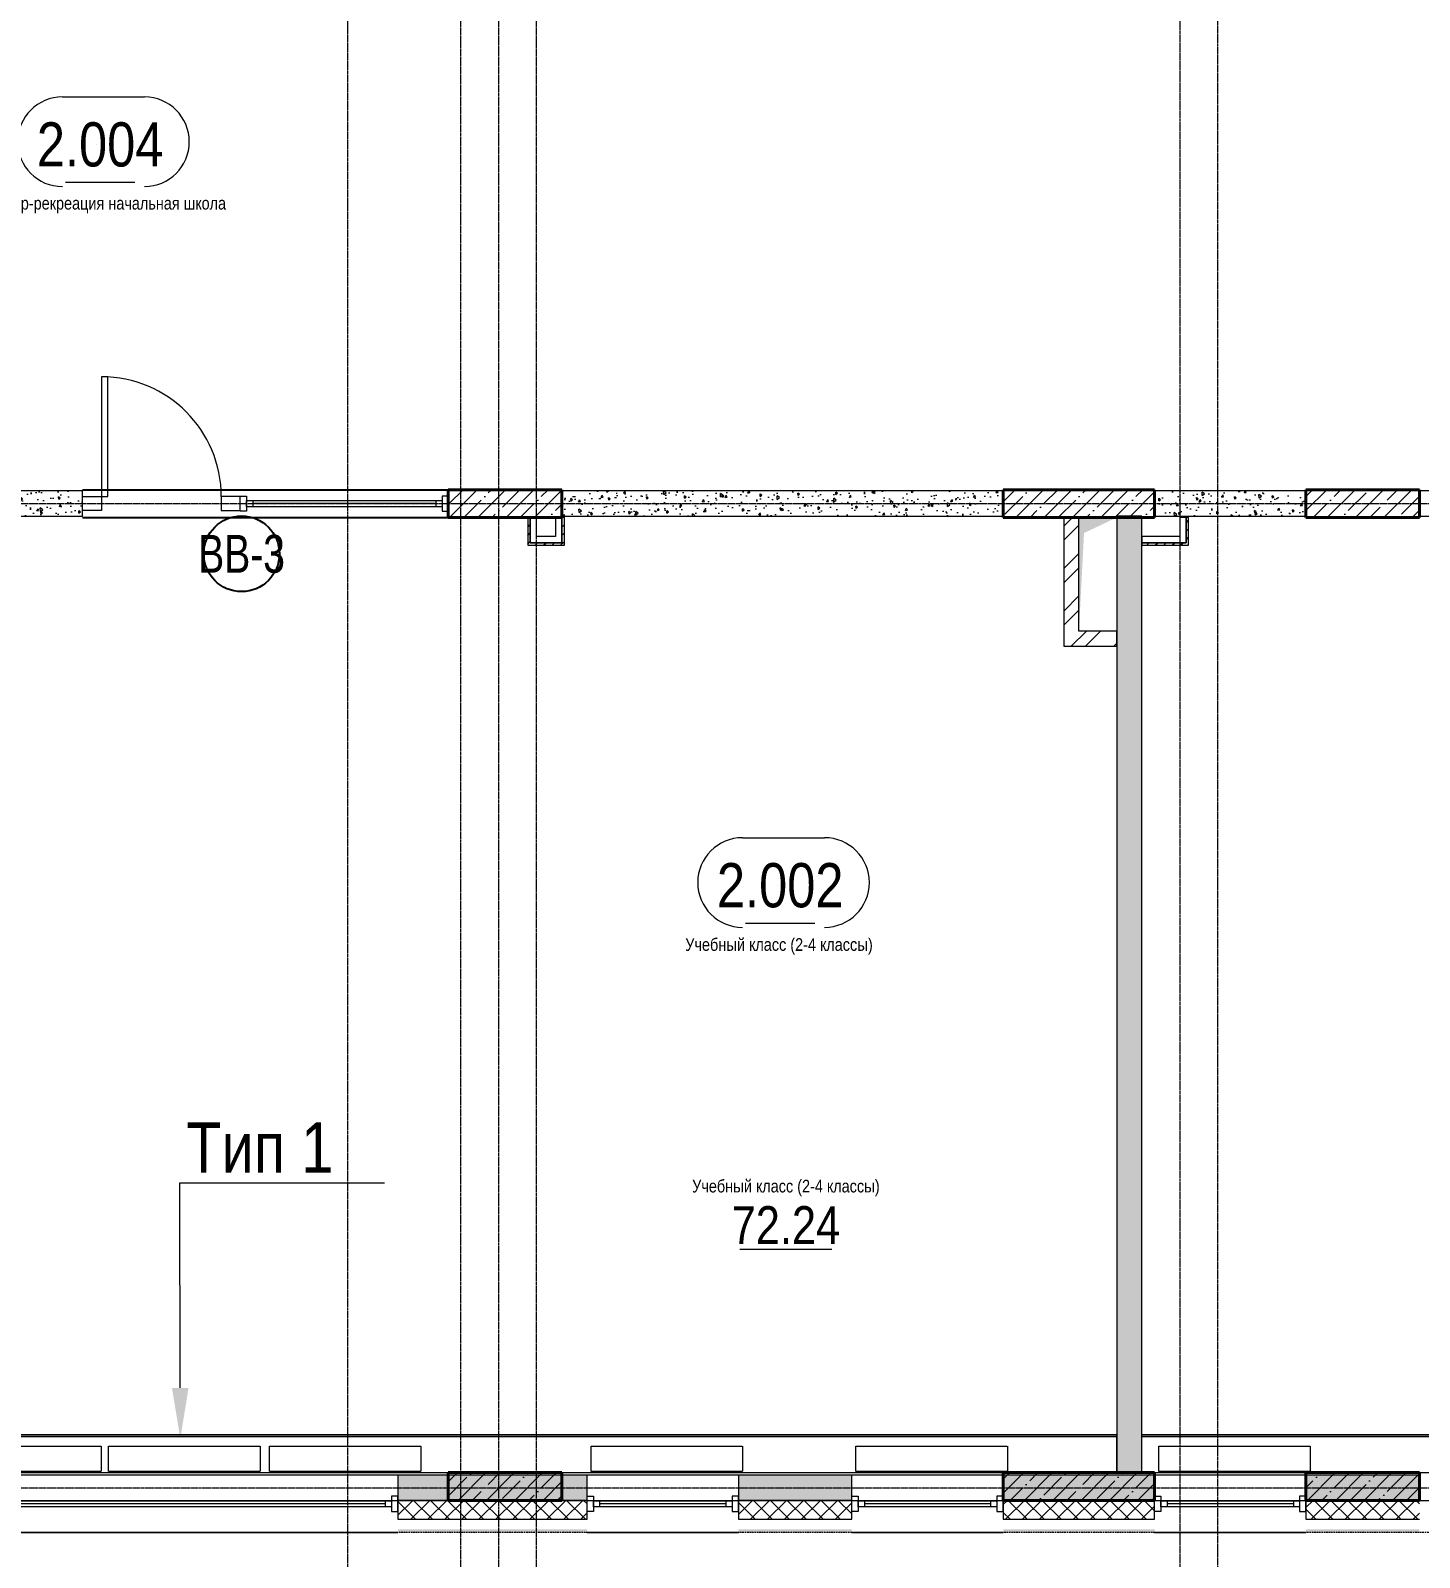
# Model space of a CAD drawing. Header units: millimetres. Extents: x -65509 to 912790, y 446 to 713294.
# Drawn here: x 151083 to 162095, y 140223 to 152324 of the extents above; entities that cross this region are included whole.
import ezdxf
from ezdxf import colors
from ezdxf.entities.mleader import LeaderData, LeaderLine
from ezdxf.enums import TextEntityAlignment as Align
from ezdxf.math import Vec2, Vec3

# ---------------------------------------------------------------- set-up
doc = ezdxf.new("R2010")
doc.units = ezdxf.units.MM
for name, pattern in [('CENTER2', [28.575, 19.05, -3.175, 3.175, -3.175]), ('DASHED', [19.05, 12.7, -6.35]), ('HIDDEN2', [4.7625, 3.175, -1.5875])]:
    doc.linetypes.add(name, pattern=pattern)
doc.layers.get('Defpoints').update_dxf_attribs({"color": 250})
for name, color, linetype, lineweight in [('A-AREA', 250, 'Continuous', 15), ('A-Wall_Материал_Газоблок_Контур', 250, 'Continuous', 0), ('АР_Area', 250, 'Continuous', 5), ('АР_Витраж', 250, 'Continuous', 13), ('АР_Витраж марка', 250, 'Continuous', 9), ('АР_Двери_витраж', 250, 'Continuous', 9), ('АР_Колонны', 250, 'Continuous', 30), ('АР_Окна', 250, 'Continuous', 5), ('АР_площадь пом', 250, 'Continuous', 5), ('АР_Стены ГКЛ', 250, 'Continuous', 15), ('АР_Стены ЖБ', 250, 'Continuous', 35), ('АР_Стены кирпич', 250, 'Continuous', 20), ('АР_Стены ПЕНОблок', 250, 'Continuous', 20), ('АР_Утеплитель', 250, 'Continuous', 0), ('АР_Штриховка', 250, 'Continuous', 0), ('КМ_Фахверки', 250, 'Continuous', 25), ('ОВ_Шахты', 250, 'Continuous', 5), ('Размеры зашивки ГКЛ', 250, 'Continuous', 0), ('РД_Оси_100', 250, 'Continuous', 0), ('РД_проем_инж перемыч_фахверк', 250, 'Continuous', 18)]:
    doc.layers.add(name, color=color, linetype=linetype, lineweight=lineweight)
doc.layers.add('АР_Делит', color=250, linetype='Continuous', lineweight=0, plot=False)
doc.layers.add('РД_Проем', color=250, linetype='Continuous', lineweight=0, plot=False)
doc.layers.add('АР_Отопительные приборы', color=1, linetype='HIDDEN2', lineweight=0, true_color=0xff0000)
doc.layers.add('Зашивка радиаторов тип 1 (фанера и МДФ)', color=7, linetype='Continuous', lineweight=0, true_color=0x000085)
doc.layers.add('РД_Витраж_вн', color=250, linetype='Continuous')
doc.styles.add('Arial_09', font='ARIALN.TTF', dxfattribs={"width": 0.9})
doc.styles.add('style1', font='ARIALN.TTF')
pattern_1 = [(45, (142195.16, 127275.07), (-112.2532, 112.2532), []), (45, (142307.41, 127275.07), (-112.2532, 112.2532), [198.4375, -39.6875, 0, -39.6875])]
pattern_2 = [(45, (142195.157, 127275.073), (-33.67596, 33.67596), [])]

# ---------------------------------------------------------------- blocks, each defined once
blk = doc.blocks.new('СОШ_2200_АР_ОСИ_М100_28.05.24')
at = {"layer": 'АР_Делит', "color": 5, "linetype": 'DASHED'}
blk.add_lwpolyline([(114955, 135155), (114955, -355), (93595.036, -355), (93595.036, 13855), (94145, 13855), (94145, 68320), (66055, 68320), (66055, 13857.73), (83455, 13857.73), (83455, -355), (45245, -355), (45245, 13145), (44695, 13145), (44695, 26755), (45245, 26755), (45245, 68320), (20455, 68320), (20455, 26755), (27955, 26755), (27955, 13145), (-355, 13145), (-355, 100855), (37145, 100855), (37145, 129155)], dxfattribs=at)
at = {"layer": 'РД_Оси_100', "linetype": 'CENTER2'}
for p, q in [((-5954.958, 21300), (29555, 21300)), ((-5954.958, 13500), (29555, 13500))]:
    blk.add_line(p, q, dxfattribs=at)
for points in [[(11400, 139938.679), (11400, -6155)], [(12000.12, -6155), (12300, -5755), (12300, 139538.679), (12000, 139938.679)], [(12600, -6155), (12600, 139938.679)], [(13200, -6155), (12900, -5755), (12900, 139538.679), (13220.167, 139939.357)], [(17850, 139938.679), (18000, 139538.679), (18000, -6194.092)], [(18300, -6196.31), (18300, 139538.679), (18450, 139938.679)]]:
    blk.add_lwpolyline(points, dxfattribs=at)
blk = doc.blocks.new('otv')
at = {"linetype": 'Continuous'}
blk.add_lwpolyline([(0, -1), (0, 0), (1, 0), (1, -1)], close=True, dxfattribs=at)
blk.add_solid([(0, -1), (0, 0), (0.135, -0.137), (1, 0)], dxfattribs=at)
blk = doc.blocks.new('MOK-МаркаПом_овал_ареал')
for p, q in [((-2.99, 3.76), (3.52, 3.76)), ((-2.75, -3), (2.75, -3))]:
    blk.add_line(p, q)
for centre, radius, start, end in [((-2.99, 0.21), 3.55, 90, 270), ((3.52, 0.21), 3.55, 270, 90), ((-7.41, 0), 7.16, 0, 0.001)]:
    blk.add_arc(centre, radius, start, end)
at = {"color": 0, "style": 'style1'}
blk.add_attdef('АР-ПОМЕЩЕНИЕ:НОМЕР', text='', height=3, dxfattribs=at).set_placement((0.26, 0), align=Align.MIDDLE)
blk = doc.blocks.new('MOK-МаркаПомещения1')
at = {"layer": 'A-AREA', "color": 0}
blk.add_line((-3.65, -1.94), (3.65, -1.94), dxfattribs=at)
at = {"layer": 'A-AREA', "color": 0, "style": 'style1'}
blk.add_attdef('АР-ПОМЕЩЕНИЕ:ПЛОЩАДЬ', text='', height=3, dxfattribs=at).set_placement((0, 0), align=Align.MIDDLE)
at = {"layer": 'Defpoints', "style": 'style1', "flags": 8}
blk.add_attdef('АР-ПОМЕЩЕНИЕ:НАИМЕНОВАНИЕ', text='', height=1, dxfattribs=at).set_placement((0, 2.96), align=Align.MIDDLE)
blk = doc.blocks.new('МаркаВитража1')
at = {"layer": 'Defpoints'}
blk.add_circle((0, 0), 3, dxfattribs=at)
at = {"color": 0, "linetype": 'ByBlock', "lineweight": -2, "style": 'Arial_09', "width": 0.9}
blk.add_attdef('АР-ОКНО:НАИМЕНОВАНИЕ', text='', height=3, dxfattribs=at).set_placement((0, 0), align=Align.MIDDLE)

msp = doc.modelspace()

# ---------------------------------------------------------------- hatches: boundary and pattern name
at = {"layer": 'АР_Стены ГКЛ', "linetype": 'Continuous', "lineweight": 0}
h = msp.add_hatch(dxfattribs=at)
h.set_pattern_fill('ANSI31', color=256, scale=15, style=0)
h.set_pattern_definition([(45, (142195.157, 127275.073), (-33.67596, 33.67596), [])])
h.paths.add_polyline_path([(155025.157, 148245.073), (155045.157, 148265.073), (155045.157, 148465.073), (155025.157, 148465.073)], flags=0)
h = msp.add_hatch(dxfattribs=at)
h.set_pattern_fill('ANSI31', color=256, scale=15, angle=-360, style=0)
h.set_pattern_definition(pattern_2)
h.paths.add_polyline_path([(155315.157, 148465.073), (155295.157, 148465.073), (155295.157, 148265.073), (155315.157, 148245.073)], flags=0)
h = msp.add_hatch(dxfattribs=at)
h.set_pattern_fill('ANSI31', color=256, scale=15, angle=-360, style=0)
h.set_pattern_definition(pattern_2)
h.paths.add_polyline_path([(160265.157, 148465.073), (160245.157, 148465.073), (160245.157, 148265.073), (160265.157, 148245.073)], flags=0)
h = msp.add_hatch(dxfattribs=at)
h.set_pattern_fill('ANSI31', color=256, scale=15, style=0)
h.set_pattern_definition([(45, (142195.157, 127275.073), (-33.67596, 33.67596), [])])
h.paths.add_polyline_path([(155315.157, 148245.073), (155295.157, 148265.073), (155045.157, 148265.073), (155025.157, 148245.073)], flags=0)
h = msp.add_hatch(dxfattribs=at)
h.set_pattern_fill('ANSI31', color=256, scale=15, style=0)
h.set_pattern_definition(pattern_2)
h.paths.add_polyline_path([(160265.157, 148245.073), (160245.157, 148265.073), (159895.157, 148265.073), (159895.157, 148245.073)], flags=0)
at = {"layer": 'АР_Штриховка', "linetype": 'Continuous', "lineweight": 0}
h = msp.add_hatch(dxfattribs=at)
h.set_pattern_fill('AR-CONC', color=256, angle=-315, style=0)
h.set_pattern_definition([(95, (142195.16, 127275.07), (140.09465, 117.5534), [19.05, -209.55]), (40, (142195.16, 127275.07), (-160.0185, 110.1767), [15.24, -167.6406]), (145.45144, (142206.83, 127284.87), (-19.9238, 227.7301), [16.19, -178.0902]), (91.1842, (142159.24, 127311), (221.4102, 161.9534), [28.575, -314.325]), (141.6356, (142177.7, 127324.5), (-7.0866, 342.8268), [24.285, -267.1356]), (36.1842, (142159.24, 127311), (-7.0866, 342.8268), [22.86, -251.4597]), (66, (142186.18, 127319.97), (179.52, 34.89515), [19.05, -209.55]), (11, (142186.18, 127319.97), (-86.54, 173.9412), [15.24, -167.64]), (116.45145, (142201.14, 127322.88), (92.98, 208.8363), [16.19, -178.09]), (82.5, (142195.16, 127275.07), (-57.60547, 61.97341), [0, -165.608, 0, -170.18, 0, -168.275]), (52.5, (142195.16, 127275.07), (-23.58973, 118.087), [0, -97.028, 0, -161.798, 0, -64.135]), (12.5, (142155.105, 127235.02), (99.92786, 91.8262), [0, -63.5, 0, -198.12, 0, -262.89]), (2.5, (142137.14, 127217.06), (86.7639, 122.7224), [0, -82.55, 0, -131.572, 0, -186.69])])
h.paths.add_polyline_path([(150095.157, 148675.073), (150045.157, 148538.406), (150095.157, 148475.073), (151495.157, 148475.073), (151495.157, 148675.073)], flags=0)
at = {"layer": 'АР_Штриховка', "linetype": 'Continuous', "lineweight": 5}
h = msp.add_hatch(dxfattribs=at)
h.set_pattern_fill('ANSI35', color=256, scale=25, style=0)
h.set_pattern_definition(pattern_1)
h.paths.add_polyline_path([(155295.157, 148465.073), (155295.157, 148685.073), (154395.157, 148685.073), (154395.157, 148465.073)], flags=0)
at = {"layer": 'АР_Штриховка', "linetype": 'Continuous', "lineweight": 0}
h = msp.add_hatch(dxfattribs=at)
h.set_pattern_fill('AR-CONC', color=256, angle=45, style=0)
h.set_pattern_definition([(95, (142195.16, 127275.07), (140.09465, 117.5534), [19.05, -209.55]), (40, (142195.16, 127275.07), (-160.0185, 110.1767), [15.24, -167.6406]), (145.45144, (142206.83, 127284.87), (-19.9238, 227.7301), [16.19, -178.0902]), (91.1842, (142159.24, 127311), (221.4102, 161.9534), [28.575, -314.325]), (141.6356, (142177.7, 127324.5), (-7.0866, 342.8268), [24.285, -267.1356]), (36.1842, (142159.24, 127311), (-7.0866, 342.8268), [22.86, -251.4597]), (66, (142186.18, 127319.97), (179.52, 34.89515), [19.05, -209.55]), (11, (142186.18, 127319.97), (-86.5399, 173.9412), [15.24, -167.64]), (116.45144, (142201.14, 127322.88), (92.98, 208.8363), [16.19, -178.09]), (82.5, (142195.16, 127275.07), (-57.60547, 61.97341), [0, -165.608, 0, -170.18, 0, -168.275]), (52.5, (142195.16, 127275.07), (-23.58973, 118.087), [0, -97.028, 0, -161.798, 0, -64.135]), (12.5, (142155.105, 127235.02), (99.92786, 91.8262), [0, -63.5, 0, -198.12, 0, -262.89]), (2.5, (142137.14, 127217.06), (86.7639, 122.7224), [0, -82.55, 0, -131.572, 0, -186.69])])
h.paths.add_polyline_path([(155295.157, 148675.073), (155295.157, 148475.073), (158795.157, 148475.073), (158795.157, 148675.073)], flags=0)
at = {"layer": 'АР_Штриховка', "linetype": 'Continuous', "lineweight": 5}
h = msp.add_hatch(dxfattribs=at)
h.set_pattern_fill('ANSI35', color=256, scale=25, style=0)
h.set_pattern_definition(pattern_1)
h.paths.add_polyline_path([(159995.157, 148465.073), (159995.157, 148685.073), (158795.157, 148685.073), (158795.157, 148465.073)], flags=0)
at = {"layer": 'АР_Штриховка', "linetype": 'Continuous', "lineweight": 0}
h = msp.add_hatch(dxfattribs=at)
h.set_pattern_fill('AR-CONC', color=256, angle=-315, style=0)
h.set_pattern_definition([(95, (142195.16, 127275.07), (140.09465, 117.5534), [19.05, -209.55]), (40, (142195.16, 127275.07), (-160.0185, 110.1767), [15.24, -167.6406]), (145.45144, (142206.83, 127284.87), (-19.9238, 227.7301), [16.19, -178.0902]), (91.1842, (142159.24, 127311), (221.4102, 161.9534), [28.575, -314.325]), (141.6356, (142177.7, 127324.5), (-7.0866, 342.8268), [24.285, -267.1356]), (36.1842, (142159.24, 127311), (-7.0866, 342.8268), [22.86, -251.4597]), (66, (142186.18, 127319.97), (179.52, 34.89515), [19.05, -209.55]), (11, (142186.18, 127319.97), (-86.5399, 173.9412), [15.24, -167.64]), (116.45145, (142201.14, 127322.88), (92.98, 208.8363), [16.19, -178.0899]), (82.5, (142195.16, 127275.07), (-57.60547, 61.97341), [0, -165.608, 0, -170.18, 0, -168.275]), (52.5, (142195.16, 127275.07), (-23.58973, 118.087), [0, -97.028, 0, -161.798, 0, -64.135]), (12.5, (142155.105, 127235.02), (99.92786, 91.8262), [0, -63.5, 0, -198.12, 0, -262.89]), (2.5, (142137.14, 127217.06), (86.7639, 122.7224), [0, -82.55, 0, -131.572, 0, -186.69])])
h.paths.add_polyline_path([(159995.157, 148675.073), (159995.157, 148475.073), (161195.157, 148475.073), (161195.157, 148675.073)], flags=0)
at = {"layer": 'АР_Штриховка', "linetype": 'Continuous', "lineweight": 5}
h = msp.add_hatch(dxfattribs=at)
h.set_pattern_fill('ANSI35', color=256, scale=25, style=0)
h.set_pattern_definition(pattern_1)
h.paths.add_polyline_path([(162095.157, 148465.073), (162095.157, 148685.073), (161195.157, 148685.073), (161195.157, 148465.073)], flags=0)
at = {"layer": 'АР_Штриховка', "linetype": 'Continuous', "lineweight": 0}
h = msp.add_hatch(dxfattribs=at)
h.set_pattern_fill('ANSI32', color=256, scale=25, style=0)
h.set_pattern_definition([(45, (142195.16, 127275.07), (-168.3798, 168.3798), []), (45, (142307.4, 127275.07), (-168.3798, 168.3798), [])])
h.paths.add_polyline_path([(159275.157, 147445.073), (159395.157, 147565.073), (159395.157, 148465.073), (159275.157, 148465.073)], flags=0)
h = msp.add_hatch(dxfattribs=at)
h.set_pattern_fill('AR-CONC', color=256, angle=45, style=0)
h.set_pattern_definition([(95, (142195.16, 127275.07), (140.09465, 117.5534), [19.05, -209.55]), (40, (142195.16, 127275.07), (-160.0185, 110.1767), [15.24, -167.6406]), (145.45144, (142206.83, 127284.87), (-19.9238, 227.7301), [16.19, -178.0902]), (91.1842, (142159.24, 127311), (221.4102, 161.9534), [28.575, -314.325]), (141.6356, (142177.7, 127324.5), (-7.0866, 342.8268), [24.285, -267.1356]), (36.1842, (142159.24, 127311), (-7.0866, 342.8268), [22.86, -251.4597]), (66, (142186.18, 127319.97), (179.52, 34.89515), [19.05, -209.55]), (11, (142186.18, 127319.97), (-86.5399, 173.9412), [15.24, -167.64]), (116.45145, (142201.14, 127322.88), (92.98, 208.8363), [16.19, -178.0899]), (82.5, (142195.16, 127275.07), (-57.60547, 61.97341), [0, -165.608, 0, -170.18, 0, -168.275]), (52.5, (142195.16, 127275.07), (-23.58973, 118.087), [0, -97.028, 0, -161.798, 0, -64.135]), (12.5, (142155.105, 127235.02), (99.92786, 91.8262), [0, -63.5, 0, -198.12, 0, -262.89]), (2.5, (142137.14, 127217.06), (86.7639, 122.7224), [0, -82.55, 0, -131.572, 0, -186.69])])
h.paths.add_polyline_path([(159695.157, 140895.073), (159895.157, 140895.073), (159895.157, 148475.073), (159695.157, 148475.073)], flags=0)
h = msp.add_hatch(dxfattribs=at)
h.set_pattern_fill('ANSI32', color=256, scale=25, angle=-360, style=0)
h.set_pattern_definition([(45, (142195.16, 127275.07), (-168.3798, 168.3798), []), (45, (142307.4, 127275.07), (-168.3798, 168.3798), [])])
h.paths.add_polyline_path([(159695.157, 147445.073), (159695.157, 147565.073), (159395.157, 147565.073), (159275.157, 147445.073)], flags=0)
h = msp.add_hatch(dxfattribs=at)
h.set_pattern_fill('AR-CONC', color=256, angle=-360, style=0)
h.set_pattern_definition([(50, (142195.16, 127275.07), (182.1847, -15.9391), [19.05, -209.55]), (355, (142195.16, 127275.07), (-35.2434, 191.0568), [15.24, -167.6406]), (100.45144, (142210.34, 127273.74), (146.9412, 175.1178), [16.19, -178.0902]), (46.1842, (142195.16, 127325.87), (271.079, -42.0423), [28.575, -314.325]), (96.6356, (142217.75, 127322.37), (237.4041, 247.4261), [24.285, -267.1356]), (351.1842, (142195.16, 127325.87), (237.4041, 247.426), [22.86, -251.4597]), (21, (142220.56, 127313.17), (151.6144, -102.2652), [19.05, -209.55]), (326, (142220.56, 127313.17), (61.802, 184.188), [15.24, -167.64]), (71.45145, (142233.2, 127304.65), (213.4164, 81.9228), [16.19, -178.0899]), (37.5, (142195.16, 127275.07), (3.0886, 84.55504), [0, -165.608, 0, -170.18, 0, -168.275]), (7.5, (142195.16, 127275.07), (66.81966, 100.18057), [0, -97.028, 0, -161.798, 0, -64.135]), (327.5, (142138.515, 127275.07), (135.5906, -5.72874), [0, -63.5, 0, -198.12, 0, -262.89]), (317.5, (142113.12, 127275.07), (148.1292, 25.4265), [0, -82.55, 0, -131.572, 0, -186.69])])
h.paths.add_polyline_path([(168995.157, 140675.073), (168995.157, 140875.073), (168395.157, 140875.073), (168395.157, 140675.073)], flags=0)
h.paths.add_polyline_path([(166295.157, 140675.073), (166295.157, 140875.073), (165395.157, 140875.073), (165395.157, 140675.073)], flags=0)
h.paths.add_polyline_path([(164195.157, 140675.073), (164195.157, 140875.073), (163295.157, 140875.073), (163295.157, 140675.073)], flags=0)
h.paths.add_polyline_path([(162095.157, 140675.073), (162095.157, 140875.073), (161195.157, 140875.073), (161195.157, 140675.073)], flags=0)
h.paths.add_polyline_path([(159995.157, 140675.073), (159995.157, 140875.073), (158795.157, 140875.073), (158795.157, 140675.073)], flags=0)
h.paths.add_polyline_path([(157595.157, 140675.073), (157595.157, 140875.073), (156695.156, 140875.073), (156695.156, 140675.073)], flags=0)
h.paths.add_polyline_path([(155495.156, 140675.073), (155495.156, 140875.073), (153995.157, 140875.073), (153995.157, 140675.073)], flags=0)
h.paths.add_polyline_path([(150395.157, 140675.073), (150395.157, 140875.073), (150095.157, 140875.073), (150095.157, 140675.073)], flags=0)
at = {"layer": 'АР_Штриховка', "linetype": 'Continuous', "lineweight": 5}
h = msp.add_hatch(dxfattribs=at)
h.set_pattern_fill('ANSI35', color=256, scale=25, style=0)
h.set_pattern_definition(pattern_1)
h.paths.add_polyline_path([(155295.157, 140675.073), (155295.157, 140895.073), (154395.157, 140895.073), (154395.157, 140675.073)], flags=0)
h = msp.add_hatch(dxfattribs=at)
h.set_pattern_fill('ANSI35', color=256, scale=25, style=0)
h.set_pattern_definition(pattern_1)
h.paths.add_polyline_path([(159995.157, 140675.073), (159995.157, 140895.073), (158795.157, 140895.073), (158795.157, 140675.073)], flags=0)
h = msp.add_hatch(dxfattribs=at)
h.set_pattern_fill('ANSI35', color=256, scale=25, style=0)
h.set_pattern_definition(pattern_1)
h.paths.add_polyline_path([(162095.157, 140675.073), (162095.157, 140895.073), (161195.157, 140895.073), (161195.157, 140675.073)], flags=0)
at = {"layer": 'АР_Штриховка', "linetype": 'Continuous', "lineweight": 0}
h = msp.add_hatch(dxfattribs=at)
h.set_pattern_fill('ANSI37', color=256, scale=30, angle=-360, style=0)
h.set_pattern_definition([(45, (142195.16, 127275.07), (-67.35192, 67.35192), []), (135, (142195.16, 127275.07), (-67.35192, -67.35192), [])])
h.paths.add_polyline_path([(168995.157, 140525.073), (168995.157, 140675.073), (168395.157, 140675.073), (168395.157, 140525.073)], flags=0)
h.paths.add_polyline_path([(166295.157, 140525.073), (166295.157, 140675.073), (165395.157, 140675.073), (165395.157, 140525.073)], flags=0)
h.paths.add_polyline_path([(164195.157, 140525.073), (164195.157, 140675.073), (163295.157, 140675.073), (163295.157, 140525.073)], flags=0)
h.paths.add_polyline_path([(162095.157, 140525.073), (162095.157, 140675.073), (161195.157, 140675.073), (161195.157, 140525.073)], flags=0)
h.paths.add_polyline_path([(159995.157, 140525.073), (159995.157, 140675.073), (158795.157, 140675.073), (158795.157, 140525.073)], flags=0)
h.paths.add_polyline_path([(157595.157, 140525.073), (157595.157, 140675.073), (156695.156, 140675.073), (156695.156, 140525.073)], flags=0)
h.paths.add_polyline_path([(155495.156, 140525.073), (155495.156, 140675.073), (153995.157, 140675.073), (153995.157, 140525.073)], flags=0)
h.paths.add_polyline_path([(150395.157, 140525.073), (150395.157, 140675.073), (150095.157, 140675.073), (150095.157, 140525.073)], flags=0)
h = msp.add_hatch(dxfattribs=at)
h.set_pattern_fill('_U', color=256, angle=-360, style=0, pattern_type=0)
h.set_pattern_definition([(8e-15, (142195.1574, 127275.0729), (-4e-16, 1), [])])
h.paths.add_polyline_path([(168995.157, 140420.073), (168995.157, 140445.073), (168395.157, 140445.073), (168395.157, 140420.073)], flags=0)
h.paths.add_polyline_path([(166295.157, 140420.073), (166295.157, 140445.073), (165395.157, 140445.073), (165395.157, 140420.073)], flags=0)
h.paths.add_polyline_path([(164195.157, 140420.073), (164195.157, 140445.073), (163295.157, 140445.073), (163295.157, 140420.073)], flags=0)
h.paths.add_polyline_path([(162095.157, 140420.073), (162095.157, 140445.073), (161195.157, 140445.073), (161195.157, 140420.073)], flags=0)
h.paths.add_polyline_path([(159995.157, 140420.073), (159995.157, 140445.073), (158795.157, 140445.073), (158795.157, 140420.073)], flags=0)
h.paths.add_polyline_path([(157595.157, 140420.073), (157595.157, 140445.073), (156695.156, 140445.073), (156695.156, 140420.073)], flags=0)
h.paths.add_polyline_path([(155495.156, 140420.073), (155495.156, 140445.073), (153995.157, 140445.073), (153995.157, 140420.073)], flags=0)
h.paths.add_polyline_path([(150395.157, 140420.073), (150395.157, 140445.073), (150095.157, 140445.073), (150095.157, 140420.073)], flags=0)

# ---------------------------------------------------------------- linework, layer by layer
at = {"layer": 'A-Wall_Материал_Газоблок_Контур', "linetype": 'Continuous', "lineweight": 0}
for p, q in [((153995.157, 140875.073), (150395.157, 140875.073)), ((156695.156, 140875.073), (155495.156, 140875.073)), ((158795.157, 140875.073), (157595.157, 140875.073)), ((161195.157, 140875.073), (159995.157, 140875.073)), ((150395.157, 140420.073), (153995.157, 140420.073)), ((155495.156, 140420.073), (156695.156, 140420.073)), ((157595.157, 140420.073), (158795.157, 140420.073)), ((159995.157, 140420.073), (161195.157, 140420.073))]:
    msp.add_line(p, q, dxfattribs=at)
at = {"layer": 'АР_Витраж', "linetype": 'Continuous', "lineweight": 5}
for p, q in [((154395.157, 148685.073), (152745.157, 148685.073)), ((154395.157, 148465.073), (152745.157, 148465.073))]:
    msp.add_line(p, q, dxfattribs=at)
at = {"layer": 'АР_Витраж', "linetype": 'Continuous', "lineweight": 13}
for p, q in [((152845.157, 148600.073), (152845.157, 148550.073)), ((154295.157, 148575.073), (152845.157, 148575.073)), ((154295.157, 148600.073), (154295.157, 148550.073))]:
    msp.add_line(p, q, dxfattribs=at)
for points in [[(152795.157, 148515.073), (152745.157, 148515.073), (152745.157, 148635.073), (152795.157, 148635.073)], [(154345.157, 148515.073), (154395.157, 148515.073), (154395.157, 148635.073), (154345.157, 148635.073)], [(154345.157, 148600.073), (154345.157, 148550.073), (152795.157, 148550.073), (152795.157, 148600.073)]]:
    msp.add_lwpolyline(points, close=True, dxfattribs=at)
at = {"layer": 'АР_Двери_витраж', "linetype": 'Continuous', "lineweight": 9}
for points in [[(151645.157, 148630.073), (151695.157, 148630.073), (151695.157, 149580.073), (151645.157, 149580.073)], [(151645.157, 148520.073), (151495.157, 148520.073), (151495.157, 148630.073), (151645.157, 148630.073)], [(152595.157, 148520.073), (152745.157, 148520.073), (152745.157, 148630.073), (152595.157, 148630.073)]]:
    msp.add_lwpolyline(points, close=True, dxfattribs=at)
msp.add_arc((151645.157, 148630.073), 950, 0, 90, dxfattribs=at)
at = {"layer": 'АР_Колонны', "linetype": 'HIDDEN2', "lineweight": 25}
for p, q in [((154395.157, 148685.073), (155295.157, 148685.073)), ((154395.157, 148465.073), (154395.157, 148685.073)), ((155295.157, 148685.073), (155295.157, 148465.073)), ((158795.157, 148685.073), (159995.157, 148685.073)), ((158795.157, 148465.073), (158795.157, 148685.073)), ((159995.157, 148685.073), (159995.157, 148465.073)), ((161195.157, 148685.073), (162095.157, 148685.073)), ((161195.157, 148465.073), (161195.157, 148685.073)), ((162095.157, 148685.073), (162095.157, 148465.073)), ((155295.157, 148465.073), (154395.157, 148465.073)), ((159995.157, 148465.073), (158795.157, 148465.073)), ((162095.157, 148465.073), (161195.157, 148465.073)), ((154395.157, 140895.073), (155295.157, 140895.073)), ((154395.157, 140675.073), (154395.157, 140895.073)), ((155295.157, 140895.073), (155295.157, 140675.073)), ((158795.157, 140895.073), (159995.157, 140895.073)), ((158795.157, 140675.073), (158795.157, 140895.073)), ((159995.157, 140895.073), (159995.157, 140675.073)), ((161195.157, 140895.073), (162095.157, 140895.073)), ((161195.157, 140675.073), (161195.157, 140895.073)), ((162095.157, 140895.073), (162095.157, 140675.073)), ((155295.157, 140675.073), (154395.157, 140675.073)), ((159995.157, 140675.073), (158795.157, 140675.073)), ((162095.157, 140675.073), (161195.157, 140675.073))]:
    msp.add_line(p, q, dxfattribs=at)
at = {"layer": 'АР_Колонны', "linetype": 'Continuous', "lineweight": 35}
for p, q in [((154395.157, 148685.073), (154395.157, 148465.073)), ((154395.157, 148685.073), (155295.157, 148685.073)), ((154395.157, 148685.073), (154395.157, 148465.073)), ((155295.157, 148465.073), (155295.157, 148685.073)), ((155295.157, 148465.073), (155295.157, 148685.073)), ((158795.157, 148465.073), (158795.157, 148685.073)), ((158795.157, 148685.073), (159995.157, 148685.073)), ((159995.157, 148465.073), (159995.157, 148685.073)), ((161195.157, 148465.073), (161195.157, 148685.073)), ((161195.157, 148685.073), (162095.157, 148685.073)), ((162095.157, 148465.073), (162095.157, 148685.073)), ((154395.157, 148465.073), (155295.157, 148465.073)), ((158795.157, 148465.073), (159995.157, 148465.073)), ((161195.157, 148465.073), (162095.157, 148465.073)), ((154395.157, 140895.073), (154395.157, 140675.073)), ((154395.157, 140895.073), (155295.157, 140895.073)), ((154395.157, 140895.073), (154395.157, 140675.073)), ((155295.157, 140675.073), (155295.157, 140895.073)), ((155295.157, 140675.073), (155295.157, 140895.073)), ((158795.157, 140675.073), (158795.157, 140895.073)), ((158795.157, 140895.073), (159995.157, 140895.073)), ((159995.157, 140675.073), (159995.157, 140895.073)), ((161195.157, 140675.073), (161195.157, 140895.073)), ((161195.157, 140895.073), (162095.157, 140895.073)), ((162095.157, 140675.073), (162095.157, 140895.073)), ((154395.157, 140675.073), (155295.157, 140675.073)), ((158795.157, 140675.073), (159995.157, 140675.073)), ((161195.157, 140675.073), (162095.157, 140675.073))]:
    msp.add_line(p, q, dxfattribs=at)
at = {"layer": 'АР_Окна', "linetype": 'Continuous', "lineweight": 5}
for p, q in [((153995.157, 140875.073), (150395.157, 140875.073)), ((156695.156, 140875.073), (155495.156, 140875.073)), ((158795.157, 140875.073), (157595.157, 140875.073)), ((161195.157, 140875.073), (159995.157, 140875.073)), ((153895.157, 140647.573), (150495.157, 140647.573)), ((153895.157, 140672.573), (153895.157, 140622.573)), ((155595.156, 140672.573), (155595.156, 140622.573)), ((156595.156, 140647.573), (155595.156, 140647.573)), ((156595.156, 140672.573), (156595.156, 140622.573)), ((157695.157, 140672.573), (157695.157, 140622.573)), ((158695.157, 140647.573), (157695.157, 140647.573)), ((158695.157, 140672.573), (158695.157, 140622.573)), ((160095.157, 140672.573), (160095.157, 140622.573)), ((161095.157, 140647.573), (160095.157, 140647.573)), ((161095.157, 140672.573), (161095.157, 140622.573)), ((153995.157, 140420.073), (150395.157, 140420.073)), ((156695.156, 140420.073), (155495.156, 140420.073)), ((158795.157, 140420.073), (157595.157, 140420.073)), ((161195.157, 140420.073), (159995.157, 140420.073))]:
    msp.add_line(p, q, dxfattribs=at)
for points in [[(153945.157, 140672.573), (153945.157, 140622.573), (150445.157, 140622.573), (150445.157, 140672.573)], [(153945.157, 140587.573), (153995.157, 140587.573), (153995.157, 140707.573), (153945.157, 140707.573)], [(155545.156, 140587.573), (155495.156, 140587.573), (155495.156, 140707.573), (155545.156, 140707.573)], [(156645.156, 140672.573), (156645.156, 140622.573), (155545.156, 140622.573), (155545.156, 140672.573)], [(156645.156, 140587.573), (156695.156, 140587.573), (156695.156, 140707.573), (156645.156, 140707.573)], [(157645.157, 140587.573), (157595.157, 140587.573), (157595.157, 140707.573), (157645.157, 140707.573)], [(158745.157, 140672.573), (158745.157, 140622.573), (157645.157, 140622.573), (157645.157, 140672.573)], [(158745.157, 140587.573), (158795.157, 140587.573), (158795.157, 140707.573), (158745.157, 140707.573)], [(160045.157, 140587.573), (159995.157, 140587.573), (159995.157, 140707.573), (160045.157, 140707.573)], [(161145.157, 140672.573), (161145.157, 140622.573), (160045.157, 140622.573), (160045.157, 140672.573)], [(161145.157, 140587.573), (161195.157, 140587.573), (161195.157, 140707.573), (161145.157, 140707.573)]]:
    msp.add_lwpolyline(points, close=True, dxfattribs=at)
at = {"layer": 'АР_Отопительные приборы'}
for points in [[(150441.651, 141105.073), (151641.651, 141105.073), (151641.651, 140905.073), (150441.651, 140905.073)], [(151702.089, 141105.073), (152902.089, 141105.073), (152902.089, 140905.073), (151702.089, 140905.073)], [(152978.507, 141105.073), (154178.507, 141105.073), (154178.507, 140905.073), (152978.507, 140905.073)], [(155527.523, 141105.073), (156727.523, 141105.073), (156727.523, 140905.073), (155527.523, 140905.073)], [(157627.524, 141105.073), (158827.524, 141105.073), (158827.524, 140905.073), (157627.524, 140905.073)], [(160027.524, 141105.073), (161227.524, 141105.073), (161227.524, 140905.073), (160027.524, 140905.073)]]:
    msp.add_lwpolyline(points, close=True, dxfattribs=at)
at = {"layer": 'АР_Стены ГКЛ', "linetype": 'Continuous', "lineweight": 5}
for p, q in [((155045.157, 148465.073), (155025.157, 148465.073)), ((155025.157, 148465.073), (155025.157, 148245.073)), ((155095.157, 148465.073), (155045.157, 148465.073)), ((155045.157, 148465.073), (155045.157, 148265.073)), ((155045.157, 148265.073), (155045.157, 148465.073)), ((155095.157, 148315.073), (155095.157, 148465.073)), ((155295.157, 148465.073), (155245.157, 148465.073)), ((155245.157, 148465.073), (155245.157, 148315.073)), ((155295.157, 148265.073), (155295.157, 148465.073)), ((155315.157, 148465.073), (155295.157, 148465.073)), ((155295.157, 148465.073), (155295.157, 148265.073)), ((155315.157, 148245.073), (155315.157, 148465.073)), ((160245.157, 148465.073), (160195.157, 148465.073)), ((160195.157, 148465.073), (160195.157, 148315.073)), ((160245.157, 148265.073), (160245.157, 148465.073)), ((160265.157, 148465.073), (160245.157, 148465.073)), ((160245.157, 148465.073), (160245.157, 148265.073)), ((160265.157, 148245.073), (160265.157, 148465.073)), ((155045.157, 148265.073), (155295.157, 148265.073)), ((155295.157, 148265.073), (155045.157, 148265.073)), ((155245.157, 148315.073), (155095.157, 148315.073)), ((160195.157, 148315.073), (159895.157, 148315.073)), ((159895.157, 148315.073), (159895.157, 148265.073)), ((159895.157, 148265.073), (160245.157, 148265.073)), ((160245.157, 148265.073), (159895.157, 148265.073)), ((159895.157, 148265.073), (159895.157, 148245.073)), ((155025.157, 148245.073), (155315.157, 148245.073)), ((159895.157, 148245.073), (160265.157, 148245.073))]:
    msp.add_line(p, q, dxfattribs=at)
at = {"layer": 'АР_Стены ЖБ', "linetype": 'Continuous', "lineweight": 40}
for p, q in [((155295.157, 148685.073), (154395.157, 148685.073)), ((154395.157, 148685.073), (154395.157, 148465.073)), ((155295.157, 148465.073), (155295.157, 148685.073)), ((159995.157, 148685.073), (158795.157, 148685.073)), ((158795.157, 148685.073), (158795.157, 148465.073)), ((159995.157, 148465.073), (159995.157, 148685.073)), ((162095.157, 148685.073), (161195.157, 148685.073)), ((161195.157, 148685.073), (161195.157, 148465.073)), ((162095.157, 148465.073), (162095.157, 148685.073)), ((154395.157, 148465.073), (155295.157, 148465.073)), ((158795.157, 148465.073), (159995.157, 148465.073)), ((161195.157, 148465.073), (162095.157, 148465.073)), ((155295.157, 140895.073), (154395.157, 140895.073)), ((154395.157, 140895.073), (154395.157, 140675.073)), ((155295.157, 140675.073), (155295.157, 140895.073)), ((159995.157, 140895.073), (158795.157, 140895.073)), ((158795.157, 140895.073), (158795.157, 140675.073)), ((159995.157, 140675.073), (159995.157, 140895.073)), ((162095.157, 140895.073), (161195.157, 140895.073)), ((161195.157, 140895.073), (161195.157, 140675.073)), ((162095.157, 140675.073), (162095.157, 140895.073)), ((154395.157, 140675.073), (155295.157, 140675.073)), ((158795.157, 140675.073), (159995.157, 140675.073)), ((161195.157, 140675.073), (162095.157, 140675.073))]:
    msp.add_line(p, q, dxfattribs=at)
at = {"layer": 'АР_Стены кирпич', "linetype": 'Continuous', "lineweight": 20}
for p, q in [((159395.157, 148465.073), (159275.157, 148465.073)), ((159275.157, 148465.073), (159275.157, 147445.073)), ((159395.157, 147565.073), (159395.157, 148465.073)), ((159695.157, 147565.073), (159395.157, 147565.073)), ((159695.157, 147445.073), (159695.157, 147565.073)), ((159275.157, 147445.073), (159695.157, 147445.073))]:
    msp.add_line(p, q, dxfattribs=at)
at = {"layer": 'АР_Стены ПЕНОблок', "linetype": 'Continuous', "lineweight": 20}
for p, q in [((151495.157, 148675.073), (150095.157, 148675.073)), ((151495.157, 148475.073), (151495.157, 148675.073)), ((155295.157, 148675.073), (155295.157, 148475.073)), ((158795.157, 148675.073), (155295.157, 148675.073)), ((158795.157, 148475.073), (158795.157, 148675.073)), ((159995.157, 148675.073), (159995.157, 148475.073)), ((161195.157, 148675.073), (159995.157, 148675.073)), ((161195.157, 148475.073), (161195.157, 148675.073)), ((162095.157, 148675.073), (162095.157, 148475.073)), ((163095.157, 148675.073), (162095.157, 148675.073)), ((150095.157, 148475.073), (151495.157, 148475.073)), ((155295.157, 148475.073), (158795.157, 148475.073)), ((159895.157, 148475.073), (159695.157, 148475.073)), ((159695.157, 148475.073), (159695.157, 140895.073)), ((159895.157, 140895.073), (159895.157, 148475.073)), ((159995.157, 148475.073), (161195.157, 148475.073)), ((162095.157, 148475.073), (163095.157, 148475.073)), ((155495.156, 140875.073), (153995.157, 140875.073)), ((153995.157, 140875.073), (153995.157, 140675.073)), ((155495.156, 140675.073), (155495.156, 140875.073)), ((157595.157, 140875.073), (156695.156, 140875.073)), ((156695.156, 140875.073), (156695.156, 140675.073)), ((157595.157, 140675.073), (157595.157, 140875.073)), ((159995.157, 140875.073), (158795.157, 140875.073)), ((158795.157, 140875.073), (158795.157, 140675.073)), ((159695.157, 140895.073), (159895.157, 140895.073)), ((159995.157, 140675.073), (159995.157, 140875.073)), ((162095.157, 140875.073), (161195.157, 140875.073)), ((161195.157, 140875.073), (161195.157, 140675.073)), ((153995.157, 140675.073), (155495.156, 140675.073)), ((156695.156, 140675.073), (157595.157, 140675.073)), ((158795.157, 140675.073), (159995.157, 140675.073)), ((161195.157, 140675.073), (162095.157, 140675.073))]:
    msp.add_line(p, q, dxfattribs=at)
at = {"layer": 'АР_Утеплитель', "linetype": 'Continuous', "lineweight": 0}
for p, q in [((155495.156, 140675.073), (153995.157, 140675.073)), ((153995.157, 140675.073), (153995.157, 140525.073)), ((155495.156, 140525.073), (155495.156, 140675.073)), ((157595.157, 140675.073), (156695.156, 140675.073)), ((156695.156, 140675.073), (156695.156, 140525.073)), ((157595.157, 140525.073), (157595.157, 140675.073)), ((159995.157, 140675.073), (158795.157, 140675.073)), ((158795.157, 140675.073), (158795.157, 140525.073)), ((159995.157, 140525.073), (159995.157, 140675.073)), ((162095.157, 140675.073), (161195.157, 140675.073)), ((161195.157, 140675.073), (161195.157, 140525.073)), ((153995.157, 140525.073), (155495.156, 140525.073)), ((156695.156, 140525.073), (157595.157, 140525.073)), ((158795.157, 140525.073), (159995.157, 140525.073)), ((161195.157, 140525.073), (162095.157, 140525.073))]:
    msp.add_line(p, q, dxfattribs=at)
at = {"layer": 'Зашивка радиаторов тип 1 (фанера и МДФ)', "linetype": 'Continuous', "lineweight": 0}
for p, q in [((159696.937, 141195.073), (150095.158, 141195.073)), ((159696.937, 141182.573), (150095.158, 141182.573)), ((150095.158, 141182.573), (159696.937, 141182.573)), ((159696.937, 140895.073), (159696.937, 141195.073)), ((159893.378, 140895.073), (159893.378, 141195.073)), ((168995.157, 141195.073), (159893.378, 141195.073)), ((168995.157, 141182.573), (159893.378, 141182.573)), ((159893.378, 141182.573), (168995.157, 141182.573)), ((150095.158, 140895.073), (159696.937, 140895.073)), ((159893.378, 140895.073), (168995.157, 140895.073))]:
    msp.add_line(p, q, dxfattribs=at)
at = {"layer": 'КМ_Фахверки', "lineweight": 5}
msp.add_lwpolyline([(212895.157, 195850.073), (236595.157, 195849.49), (236595.157, 127175.073), (256895.157, 127175.073), (256895.126, 262175.073), (215195.161, 262175.073), (215195.161, 256175.073), (179595.157, 256175.073), (179595.157, 227875.073), (142095.157, 227875.073), (142095.157, 140675.073), (169895.157, 140675.073), (169895.157, 153775.073), (162395.157, 153775.073), (162395.157, 195850.073), (187695.157, 195850.073), (187695.157, 127175.073), (225395.157, 127175.073), (225395.157, 140875.073), (207995.156, 140875.08), (207995.156, 195850.073), (212896.745, 195850.073)], dxfattribs=at)
at = {"layer": 'РД_Витраж_вн', "linetype": 'Continuous', "lineweight": -3}
for p, q in [((151496.157, 148685.073), (154396.157, 148685.073)), ((151496.157, 148465.073), (154396.157, 148465.073))]:
    msp.add_line(p, q, dxfattribs=at)
at = {"layer": 'РД_Проем', "linetype": 'Continuous', "lineweight": 0}
for p, q in [((151495.157, 148685.073), (154395.157, 148685.073)), ((151495.157, 148465.073), (154395.157, 148465.073))]:
    msp.add_line(p, q, dxfattribs=at)
at = {"layer": 'РД_проем_инж перемыч_фахверк', "linetype": 'Continuous', "lineweight": 18}
for p, q in [((154395.157, 148685.073), (151495.157, 148685.073)), ((154395.157, 148465.073), (151495.157, 148465.073))]:
    msp.add_line(p, q, dxfattribs=at)

# ---------------------------------------------------------------- block references
at = {"layer": 'АР_Area', "linetype": 'Continuous', "lineweight": 5}
ref = msp.add_blockref('MOK-МаркаПом_овал_ареал', (151634.48, 151421.881), dxfattribs=dict(at, xscale=100, yscale=100, zscale=100))
ref.add_attrib('АР-ПОМЕЩЕНИЕ:НОМЕР', '2.004', dxfattribs={"layer": '0', "color": 0, "height": 350, "style": 'style1'}).set_placement((151634.48, 151421.881), align=Align.MIDDLE)
ref.add_attrib('АР-ПОМЕЩЕНИЕ:НАИМЕНОВАНИЕ', 'Коридор-рекреация начальная школа', dxfattribs={"layer": 'Defpoints', "color": 2, "height": 100, "style": 'style1'}).set_placement((151625.065, 150940.488), align=Align.MIDDLE)
ref = msp.add_blockref('MOK-МаркаПом_овал_ареал', (157026.537, 145550.658), dxfattribs=dict(at, xscale=100, yscale=100, zscale=100))
ref.add_attrib('АР-ПОМЕЩЕНИЕ:НОМЕР', '2.002', dxfattribs={"layer": '0', "color": 0, "height": 350, "style": 'style1'}).set_placement((157026.537, 145550.658), align=Align.MIDDLE)
ref.add_attrib('АР-ПОМЕЩЕНИЕ:НАИМЕНОВАНИЕ', 'Учебный класс (2-4 классы)', dxfattribs={"layer": 'Defpoints', "color": 2, "height": 100, "style": 'style1'}).set_placement((157017.122, 145069.265), align=Align.MIDDLE)
at = {"layer": 'АР_Витраж марка', "linetype": 'Continuous', "lineweight": 9, "xscale": 100, "yscale": 100, "zscale": 100}
msp.add_blockref('МаркаВитража1', (152756.08, 148177.078), dxfattribs=at).add_auto_attribs({'АР-ОКНО:НАИМЕНОВАНИЕ': 'ВВ-3'})
at = {"layer": 'АР_площадь пом', "linetype": 'Continuous', "lineweight": 5}
ref = msp.add_blockref('MOK-МаркаПомещения1', (157071.902, 142858.965), dxfattribs=dict(at, xscale=100, yscale=100, zscale=100))
ref.add_attrib('АР-ПОМЕЩЕНИЕ:НАИМЕНОВАНИЕ', 'Учебный класс (2-4 классы)', dxfattribs={"layer": 'Defpoints', "height": 100, "style": 'style1'}).set_placement((157071.902, 143154.527), align=Align.MIDDLE)
ref.add_attrib('АР-ПОМЕЩЕНИЕ:ПЛОЩАДЬ', '72.24', dxfattribs={"layer": 'A-AREA', "color": 0, "height": 300, "style": 'style1'}).set_placement((157071.902, 142858.965), align=Align.MIDDLE)
at = {"layer": 'ОВ_Шахты', "xscale": 300, "yscale": 900}
msp.add_blockref('otv', (159395.157, 148465.073), dxfattribs=at)
at = {"layer": 'РД_Оси_100'}
msp.add_blockref('СОШ_2200_АР_ОСИ_М100_28.05.24', (142195.157, 127275.073), dxfattribs=at)

# ---------------------------------------------------------------- leaders
at = {"layer": 'Размеры зашивки ГКЛ'}
ml = msp.add_multileader_mtext('Standard', dxfattribs=at)
ml.set_content('\\pxsm1;Тип 1 ', color=(0, 0, 138), style='style1')
ml.set_leader_properties(color=256, linetype='ByLayer', lineweight=9)
ml.build(insert=Vec2(0, 0))
ml.multileader.update_dxf_attribs({"has_dogleg": 0, "text_left_attachment_type": 6, "text_right_attachment_type": 6, "text_bottom_attachment_type": 10, "dogleg_length": 25, "arrow_head_size": 400})
ctx = ml.context
ctx.base_point, ctx.char_height, ctx.arrow_head_size, ctx.landing_gap_size, ctx.plane_origin = Vec3(152266.899, 143191.595), 400, 400, 50, Vec3(145407.711, 150162.159)
ctx.left_attachment, ctx.right_attachment, ctx.top_attachment = 6, 6, 10
notes = []
notes.append((ctx, [(0, (1, 1, 0), (152241.899, 143191.595), (1, 0), 25, [(1, [(152270.317, 141165.68)], 0, [])])]))
ctx.mtext.insert, ctx.mtext.width, ctx.mtext.defined_height, ctx.mtext.line_spacing_factor, ctx.mtext.flow_direction = Vec3(152316.899, 143671.595), 1668.44707, 600, 0.3, 5
for ctx, leaders in notes:
    for number, flags, end, landing, length, lines in leaders:
        leader = LeaderData()
        leader.index, (leader.has_last_leader_line, leader.has_dogleg_vector, leader.attachment_direction) = number, flags
        leader.last_leader_point, leader.dogleg_vector, leader.dogleg_length = Vec3(end), Vec3(landing), length
        for number, points, colour, breaks in lines:
            line = LeaderLine()
            line.index, line.vertices, line.color, line.breaks = number, Vec3.list(points), colors.encode_raw_color(colour), breaks
            leader.lines.append(line)
        ctx.leaders.append(leader)

doc.saveas('drawing.dxf')
